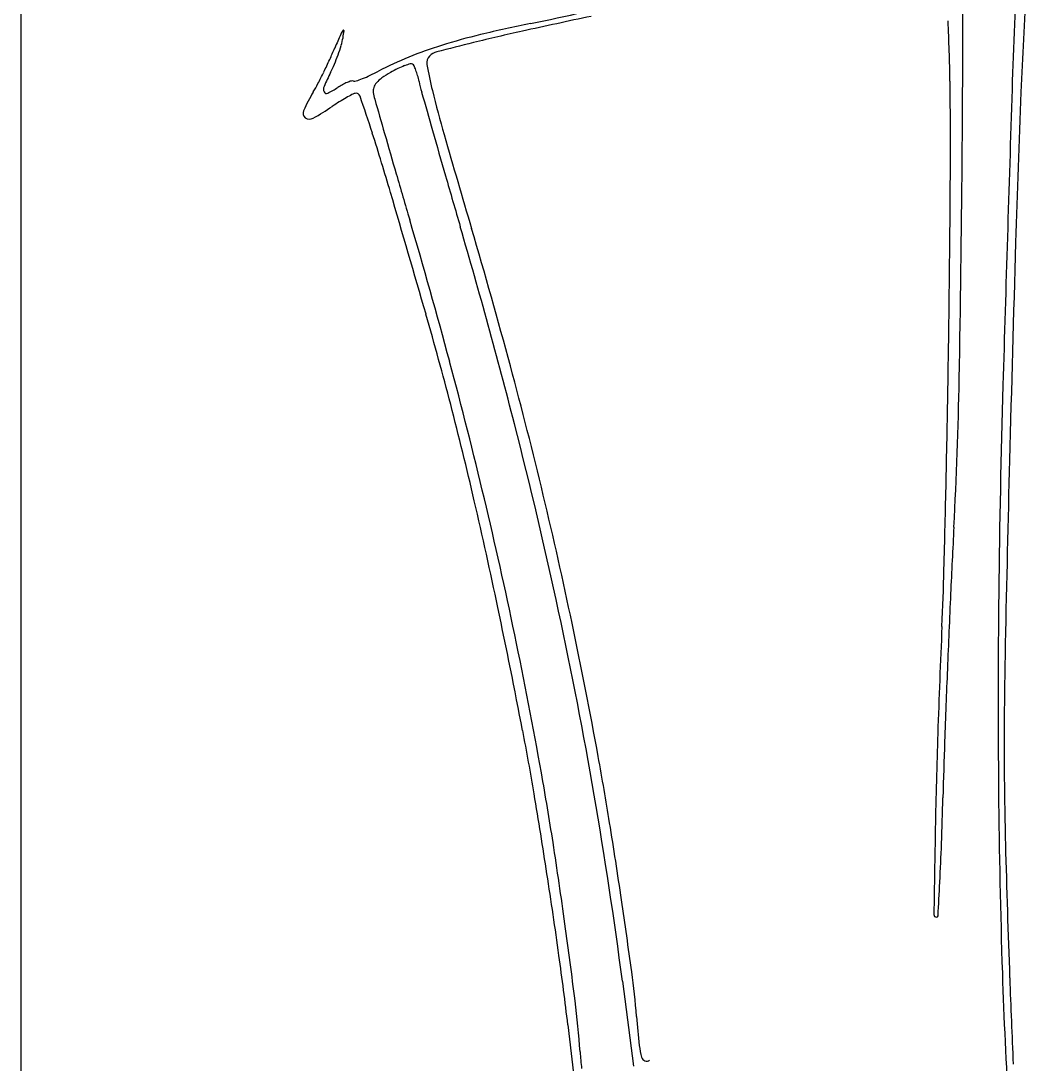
# Model space of a CAD drawing. Header units: millimetres. Extents: x 56222 to 3066687, y -650199 to -121287.
# Drawn here: x 140545.293 to 140548.284, y -185763.761 to -185760.657 of the extents above; entities that cross this region are included whole.
import ezdxf

# ---------------------------------------------------------------- set-up
doc = ezdxf.new("R2010")
doc.units = ezdxf.units.MM
doc.header["$MEASUREMENT"] = 0
doc.layers.add('$TD_AUDIT_GENERATED_(A0BDF17)', color=32, linetype='Continuous', lineweight=30)

msp = doc.modelspace()

# ---------------------------------------------------------------- linework, layer by layer
at = {"layer": '$TD_AUDIT_GENERATED_(A0BDF17)', "linetype": 'Continuous', "lineweight": 25, "ltscale": 2}
for p, q in [((140545.2926, -185738.3706), (140545.2925, -185769.2909)), ((140547.0824, -185763.5133), (140547.1155, -185763.7665)), ((140546.9202, -185763.6439), (140546.9504, -185763.9012))]:
    msp.add_line(p, q, dxfattribs=at)
for centre, radius, start, end in [((140458.8756, -185760.3601), 89.2206, 359.540087, 359.953763), ((140564.6107, -185761.3861), 16.3773, 176.80395, 178.16024), ((140570.1859, -185761.783), 21.9367, 176.78694, 177.61153), ((140545.358, -185753.5252), 7.2855, 281.48845, 284.0293), ((140551.8792, -185783.7145), 23.5837, 101.9671, 102.47474), ((140546.2927, -185760.7179), 0.0528, 141.4382, 156.2868), ((140546.2526, -185760.686), 0.0016, 353.8382, 141.4383), ((140547.6856, -185764.9776), 4.4011, 101.4883, 103.4696), ((140542.4019, -185760.9261), 5.6559, 0.9063, 2.7285), ((140549.3445, -185762.0584), 3.386, 156.2869, 157.0402), ((140546.0246, -185760.6636), 0.2306, 343.3704, 349.1879), ((140545.9975, -185760.6584), 0.2582, 349.1878, 353.838), ((140547.0691, -185762.4034), 1.754, 103.4696, 107.4079), ((140548.1655, -185766.928), 6.3914, 102.47483, 103.81577), ((140545.0906, -185760.2562), 1.2338, 335.2975, 337.0402), ((140545.7023, -185760.5674), 0.567, 340.3997, 343.3704), ((140546.917, -185761.9185), 1.2458, 107.408, 112.1736), ((140548.6283, -185768.8102), 8.3296, 103.81578, 104.59156), ((140544.6075, -185760.034), 1.7656, 333.9653, 335.2975), ((140545.6789, -185760.559), 0.5918, 337.4558, 340.3997), ((140546.844, -185761.7392), 1.0522, 112.1736, 117.5829), ((140546.5283, -185760.7815), 0.0282, 135, 190.1782), ((140546.5417, -185760.7948), 0.0471, 104.5916, 135), ((140544.7245, -185760.0912), 1.6353, 332.6176, 333.9652), ((140545.8968, -185760.6495), 0.3559, 333.1465, 337.4557), ((140546.0763, -185760.2697), 0.6057, 294.9689, 297.5828), ((140546.5934, -185761.1651), 0.4076, 116.0849, 119.5877), ((140546.5243, -185761.0238), 0.2504, 111.0387, 116.085), ((140546.5189, -185761.0099), 0.2354, 106.7302, 111.0388), ((140546.4536, -185760.7924), 0.0083, 58.2825, 106.7302), ((140546.4517, -185760.7954), 0.0119, 25.3775, 58.2825), ((140546.3107, -185760.8623), 0.1679, 20.6289, 25.3773), ((140546.2883, -185760.8707), 0.1918, 15.5626, 20.6288), ((140547.7736, -185760.5579), 1.2933, 190.1782, 193.7025), ((140546.9072, -185761.1611), 0.7767, 153.1465, 156.5695), ((140546.32, -185760.9771), 0.1483, 112.4359, 118.3965), ((140546.3102, -185760.9535), 0.1228, 106.4972, 112.4359), ((140546.2789, -185760.8477), 0.0124, 74.459, 106.4973), ((140546.2857, -185760.8231), 0.0132, 254.4591, 288.5563), ((140546.1582, -185760.4431), 0.414, 288.5563, 291.3824), ((140546.1643, -185760.4588), 0.3971, 291.3825, 294.9689), ((140546.4171, -185760.8989), 0.0881, 124.946, 139.0351), ((140546.5516, -185761.0914), 0.3229, 119.5876, 124.9461), ((140546.2159, -185760.8909), 0.267, 11.609, 15.5627), ((140546.9263, -185760.7449), 0.4582, 191.6091, 195.6796), ((140536.8633, -185761.0137), 11.1953, 359.69466, 0.90634), ((140546.6807, -185761.1741), 0.6014, 149.4588, 155.433), ((140545.7136, -185760.6035), 0.5214, 329.4587, 332.6176), ((140546.2126, -185760.86), 0.0196, 156.5695, 204.9883), ((140546.202, -185760.865), 0.00793, 204.9883, 296.0834), ((140546.0848, -185760.6255), 0.2745, 296.0834, 303.2338), ((140546.3426, -185761.019), 0.1959, 118.3965, 123.2338), ((140546.3693, -185760.8649), 0.0286, 160.0884, 189.3089), ((140546.5181, -185760.8405), 0.1794, 189.309, 195.8382), ((140546.384, -185760.8702), 0.0443, 139.0351, 160.0885), ((140586.8201, -185749.5466), 41.894, 195.67964, 195.8419), ((140549.635, -185760.1041), 3.2092, 193.7025, 196.1244), ((140879.7486, -185771.508), 331.6777, 178.16034, 178.312518), ((140585.7169, -185762.4308), 37.4811, 177.61161, 178.29572), ((140546.6046, -185761.4784), 0.6855, 122.123, 124.1969), ((140546.5361, -185761.3692), 0.5566, 119.6986, 122.1231), ((140546.5159, -185761.3338), 0.5159, 117.493, 119.6986), ((140546.2967, -185760.9125), 0.041, 103.4169, 117.493), ((140546.29, -185760.8848), 0.0125, 18.9057, 103.4169), ((140540.6626, -185762.8121), 5.9608, 17.79074, 18.9057), ((140594.1477, -185747.3282), 49.6886, 195.83831, 195.96139), ((140546.1493, -185760.9312), 0.0171, 155.433, 232.8589), ((140545.7967, -185760.2894), 0.7519, 299.0955, 304.1968), ((140546.1519, -185760.9277), 0.0215, 232.8589, 299.0955), ((140539.4576, -185763.1988), 7.2263, 16.32977, 17.79079), ((140569.2437, -185754.4512), 23.786, 195.96147, 196.26147), ((140573.6174, -185753.293), 28.17, 195.84189, 196.12769), ((140597.8179, -185746.1745), 53.3653, 196.12441, 196.43633), ((140484.3482, -185760.7338), 63.7112, 359.360056, 359.694663), ((140490.3098, -185760.6124), 57.7854, 358.899989, 359.540096), ((140585.4554, -185749.7223), 40.6733, 196.26152, 196.46228), ((140589.5256, -185748.693), 44.7299, 196.12769, 196.32983), ((140446.6644, -185790.3858), 103.9203, 16.121439, 16.329766), ((140529.6613, -185766.2093), 17.5058, 15.02647, 16.46228), ((140529.1673, -185766.3771), 18.1656, 14.4134, 16.32978), ((140528.8803, -185766.5115), 18.5096, 15.11952, 16.43639), ((140706.4158, -185766.0219), 158.2334, 178.295783, 178.530467), ((140495.6803, -185760.8604), 52.3783, 359.04543, 359.3601), ((140537.1918, -185764.2197), 9.6871, 14.474, 16.12134), ((140532.2433, -185765.5162), 14.8323, 13.40066, 15.02646), ((140533.2262, -185765.3373), 14.0078, 13.49673, 15.11955), ((140490.6715, -185760.777), 57.3878, 358.751635, 359.045447), ((140534.8878, -185761.4684), 13.1992, 356.98417, 358.90009), ((140582.1869, -185762.7417), 33.9869, 178.31253, 179.35531), ((140534.8481, -185764.8246), 12.1077, 13.08025, 14.4739), ((140532.8382, -185765.4337), 14.3755, 12.12946, 14.41343), ((140667.7319, -185765.0294), 119.5369, 178.530486, 178.791983), ((140496.8504, -185760.9116), 51.2074, 358.45917, 358.75161), ((140532.7066, -185765.4058), 14.3561, 11.74708, 13.4006), ((140533.7354, -185765.2151), 13.4841, 11.84049, 13.49677), ((140532.0706, -185765.47), 14.9592, 11.83347, 13.08022), ((140575.6322, -185763.615), 27.6017, 176.98421, 177.39628), ((140538.339, -185762.0276), 9.7038, 357.45648, 358.45915), ((140592.8525, -185764.3981), 44.8398, 177.39631, 177.68279), ((140576.4178, -185762.6768), 28.2174, 179.35528, 180.55412), ((140521.5819, -185767.6676), 25.6756, 11.0016, 11.83353), ((140533.6441, -185765.2605), 13.5511, 9.77405, 12.12951), ((140531.644, -185765.6536), 15.621, 10.35727, 11.84052), ((140532.0637, -185765.5395), 15.0127, 10.14802, 11.747), ((140577.9694, -185763.7881), 29.9657, 177.45646, 178.067), ((140562.9441, -185762.8198), 14.7257, 178.79198, 180.01443), ((140590.6744, -185764.3099), 42.6599, 177.68281, 177.97181), ((140539.5846, -185764.1677), 7.3359, 9.50124, 11.00168), ((140566.3195, -185763.3949), 18.3091, 178.06702, 178.95006), ((140564.1623, -185763.371), 16.1312, 177.97185, 178.5691), ((140558.8842, -185762.8208), 10.6658, 180.01449, 181.53166), ((140537.5564, -185764.573), 9.6106, 9.16297, 10.35723), ((140538.2742, -185764.4278), 8.7035, 8.76629, 10.14802), ((140572.194, -185762.7176), 23.9935, 180.55414, 181.84511), ((140529.2066, -185765.9046), 17.8582, 8.72936, 9.50125), ((140533.396, -185765.3032), 13.8029, 7.45089, 9.77404), ((140534.9026, -185762.6402), 13.1376, 357.97486, 358.56913), ((140530.0079, -185765.7905), 17.2567, 8.39241, 9.16292), ((140663.3099, -185765.1725), 115.3158, 178.950054, 179.077022), ((140531.0178, -185765.5469), 16.0457, 7.89229, 8.76639), ((140541.3926, -185762.8696), 6.6435, 356.98502, 357.97485), ((140589.0992, -185762.0129), 40.8917, 181.53166, 182.09017), ((140528.805, -185765.9663), 18.2646, 7.95951, 8.72933), ((140514.5402, -185761.4553), 33.5332, 356.81308, 356.98497), ((140530.1224, -185765.7737), 17.141, 7.66959, 8.39244), ((140548.0174, -185763.3151), 0.00836, 179.077, 270), ((140548.0174, -185763.3193), 0.00412, 270, 356.813), ((140531.429, -185765.4899), 15.6306, 7.04779, 7.89233), ((140537.4259, -185764.7609), 9.5598, 6.7098, 7.95952), ((140544.424, -185763.8477), 2.7103, 4.8449, 7.6696), ((140561.5955, -185763.059), 13.3894, 181.84508, 183.58987), ((140577.8067, -185762.425), 29.5916, 182.09013, 182.58677), ((140543.7529, -185763.9662), 3.2129, 4.3181, 7.0477), ((140551.9848, -185763.2069), 4.8776, 184.8448, 185.8645), ((140549.2281, -185763.5528), 2.2779, 184.318, 185.5723), ((140547.3224, -185763.6858), 0.1907, 185.8645, 196.5511), ((140547.1555, -185763.7354), 0.0166, 196.5512, 248.914), ((140547.1545, -185763.7379), 0.0139, 248.9139, 308.6779)]:
    msp.add_arc(centre, radius, start, end, dxfattribs=at)

doc.saveas('drawing.dxf')
